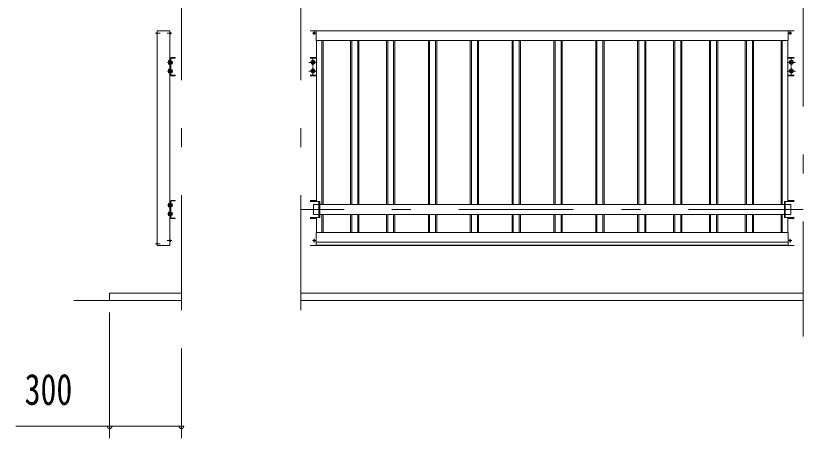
# Model space of a CAD drawing. Units: millimetres, scale not verified. Extents: x -23102 to 23102, y -10142 to 10142.
# Drawn here: x -18583 to -15291, y 1262 to 3026 of the extents above; entities that cross this region are included whole.
import ezdxf
from ezdxf.enums import TextEntityAlignment as Align

# ---------------------------------------------------------------- set-up
doc = ezdxf.new("R2010")
doc.units = ezdxf.units.MM
doc.header["$LTSCALE"] = 40
doc.linetypes.add('USER3', pattern=[24, 12, -5, 2, -5])
for name, color, linetype, lineweight in [('0-2_1-0BOLD', 7, 'Continuous', 18), ('0-3_1-2CENTER', 3, 'USER3', 18), ('0-4_1-4THIN', 4, 'Continuous', 18), ('0-5_1-5DIM', 3, 'Continuous', 18)]:
    doc.layers.add(name, color=color, linetype=linetype, lineweight=lineweight)
doc.styles.add('ＭＳ ゴシック', font='')
doc.styles.get('ＭＳ ゴシック').set_extended_font_data('MS Gothic')

msp = doc.modelspace()

# ---------------------------------------------------------------- linework, layer by layer
at = {"layer": '0-2_1-0BOLD'}
for p, q in [((-17991.33, 2956.67), (-17992.45, 2956.57)), ((-17991.33, 2949.67), (-17992.45, 2949.77)), ((-17991.62, 2949.67), (-17991.33, 2949.67)), ((-17938.33, 2963.17), (-17991.33, 2963.17)), ((-17938.33, 2839.67), (-17938.33, 2963.17)), ((-17938.33, 2956.67), (-17937.21, 2956.57)), ((-17938.33, 2949.67), (-17937.21, 2949.77)), ((-17938.04, 2949.67), (-17938.33, 2949.67)), ((-17352.54, 2963.17), (-15328.82, 2963.17)), ((-17336.35, 2953.38), (-17336.94, 2953.99)), ((-17336.35, 2952.96), (-17336.94, 2952.35)), ((-17335.89, 2953.84), (-17336.5, 2954.43)), ((-17335.89, 2952.51), (-17336.5, 2951.92)), ((-17335.47, 2953.84), (-17334.86, 2954.43)), ((-17335.47, 2952.51), (-17334.86, 2951.92)), ((-17335.02, 2953.38), (-17334.43, 2953.99)), ((-17335.02, 2952.96), (-17334.43, 2952.35)), ((-17327.28, 2923.17), (-17327.28, 2963.17)), ((-15354.07, 2923.17), (-15354.07, 2963.17)), ((-15346.34, 2953.38), (-15346.93, 2953.99)), ((-15346.34, 2952.96), (-15346.93, 2952.35)), ((-15345.88, 2953.84), (-15346.49, 2954.43)), ((-15345.88, 2952.51), (-15346.49, 2951.92)), ((-15345.46, 2953.84), (-15344.85, 2954.43)), ((-15345.46, 2952.51), (-15344.85, 2951.92)), ((-15345.01, 2953.38), (-15344.42, 2953.99)), ((-15345.01, 2952.96), (-15344.42, 2952.35)), ((-17327.29, 2923.17), (-15354.07, 2923.17)), ((-17325.68, 2923.17), (-17325.68, 2250.17)), ((-15355.67, 2923.17), (-15355.67, 2250.17)), ((-17943.93, 2837.47), (-17943.24, 2838.68)), ((-17943.93, 2824.87), (-17943.93, 2837.47)), ((-17943.24, 2838.68), (-17938.43, 2838.68)), ((-17943.24, 2834.92), (-17938.43, 2834.92)), ((-17938.43, 2839.67), (-17936.83, 2839.67)), ((-17938.43, 2822.67), (-17938.43, 2839.67)), ((-17936.83, 2847.17), (-17936.83, 2779.17)), ((-17934.53, 2847.17), (-17934.53, 2779.17)), ((-17929.44, 2836.95), (-17932.93, 2836.95)), ((-17929.44, 2834.06), (-17932.93, 2834.06)), ((-17932.83, 2851.17), (-17916.83, 2851.17)), ((-17932.83, 2848.87), (-17916.83, 2848.87)), ((-17928.93, 2836.07), (-17929.44, 2836.95)), ((-17928.93, 2826.27), (-17928.93, 2836.07)), ((-17916.83, 2848.87), (-17916.83, 2851.17)), ((-17352.53, 2851.17), (-17325.68, 2851.17)), ((-17352.53, 2848.87), (-17325.68, 2848.87)), ((-17340.68, 2838.68), (-17347.18, 2834.92)), ((-17347.18, 2834.92), (-17347.18, 2827.42)), ((-17334.18, 2834.92), (-17340.68, 2838.68)), ((-15328.82, 2851.17), (-15355.67, 2851.17)), ((-15328.82, 2848.87), (-15355.67, 2848.87)), ((-15347.17, 2834.92), (-15340.67, 2838.68)), ((-15340.67, 2838.68), (-15334.17, 2834.92)), ((-15334.17, 2834.92), (-15334.17, 2827.42)), ((-17943.93, 2824.87), (-17943.24, 2823.67)), ((-17943.93, 2801.47), (-17943.24, 2802.68)), ((-17943.93, 2788.87), (-17943.93, 2801.47)), ((-17943.24, 2827.42), (-17938.43, 2827.42)), ((-17943.24, 2823.67), (-17938.43, 2823.67)), ((-17943.24, 2802.68), (-17938.43, 2802.68)), ((-17943.24, 2798.92), (-17938.43, 2798.92)), ((-17938.43, 2822.67), (-17936.83, 2822.67)), ((-17938.43, 2803.67), (-17936.83, 2803.67)), ((-17938.43, 2786.67), (-17938.43, 2803.67)), ((-17938.33, 2803.67), (-17938.33, 2822.67)), ((-17932.93, 2824.92), (-17934.53, 2824.92)), ((-17932.93, 2801.42), (-17934.53, 2801.42)), ((-17929.44, 2828.29), (-17932.93, 2828.29)), ((-17928.93, 2800.07), (-17928.93, 2790.27)), ((-17340.68, 2802.68), (-17347.18, 2798.92)), ((-17347.18, 2798.92), (-17347.18, 2791.42)), ((-17334.18, 2798.92), (-17340.68, 2802.68)), ((-15347.17, 2798.92), (-15340.67, 2802.68)), ((-15340.67, 2802.68), (-15334.17, 2798.92)), ((-15334.17, 2798.92), (-15334.17, 2791.42)), ((-17943.93, 2788.87), (-17943.24, 2787.67)), ((-17943.24, 2791.42), (-17938.43, 2791.42)), ((-17943.24, 2787.67), (-17938.43, 2787.67)), ((-17938.43, 2786.67), (-17936.83, 2786.67)), ((-17938.33, 2067.17), (-17938.33, 2786.67)), ((-17929.44, 2798.06), (-17932.93, 2798.06)), ((-17929.44, 2792.28), (-17932.93, 2792.28)), ((-17929.44, 2789.4), (-17932.93, 2789.4)), ((-17932.83, 2777.47), (-17916.83, 2777.47)), ((-17932.83, 2775.17), (-17916.83, 2775.17)), ((-17928.93, 2790.27), (-17929.44, 2789.4)), ((-17916.83, 2775.17), (-17916.83, 2777.47)), ((-17352.53, 2777.47), (-17325.68, 2777.47)), ((-17352.53, 2775.17), (-17325.68, 2775.17)), ((-15328.82, 2777.47), (-15355.67, 2777.47)), ((-15328.82, 2775.17), (-15355.67, 2775.17)), ((-17943.93, 2241.47), (-17943.24, 2242.68)), ((-17943.93, 2228.87), (-17943.93, 2241.47)), ((-17943.24, 2242.68), (-17938.43, 2242.68)), ((-17943.24, 2238.92), (-17938.43, 2238.92)), ((-17938.43, 2243.67), (-17936.83, 2243.67)), ((-17938.43, 2226.67), (-17938.43, 2243.67)), ((-17936.83, 2251.17), (-17936.83, 2183.17)), ((-17934.53, 2251.17), (-17934.53, 2183.17)), ((-17929.44, 2240.95), (-17932.93, 2240.95)), ((-17932.83, 2255.17), (-17916.83, 2255.17)), ((-17932.83, 2252.87), (-17916.83, 2252.87)), ((-17928.93, 2240.07), (-17929.44, 2240.95)), ((-17928.93, 2230.27), (-17928.93, 2240.07)), ((-17916.83, 2252.87), (-17916.83, 2255.17)), ((-17352.53, 2255.17), (-17325.68, 2255.17)), ((-17352.53, 2252.87), (-17325.68, 2252.87)), ((-17315.72, 2184.17), (-17315.72, 2250.17)), ((-15365.63, 2184.17), (-15365.63, 2250.17)), ((-15328.83, 2255.17), (-15355.68, 2255.17)), ((-15328.83, 2252.87), (-15355.68, 2252.87)), ((-17943.93, 2228.87), (-17943.24, 2227.67)), ((-17943.93, 2205.47), (-17943.24, 2206.68)), ((-17943.24, 2231.42), (-17938.43, 2231.42)), ((-17943.24, 2227.67), (-17938.43, 2227.67)), ((-17943.24, 2206.68), (-17938.43, 2206.68)), ((-17938.43, 2226.67), (-17936.83, 2226.67)), ((-17938.43, 2207.67), (-17936.83, 2207.67)), ((-17938.43, 2190.67), (-17938.43, 2207.67)), ((-17932.93, 2228.92), (-17934.53, 2228.92)), ((-17929.44, 2238.06), (-17932.93, 2238.06)), ((-17929.44, 2232.29), (-17932.93, 2232.29)), ((-17338.17, 2195.82), (-17338.17, 2238.52)), ((-17338.17, 2238.52), (-17315.72, 2238.52)), ((-15368.83, 2238.52), (-17312.53, 2238.52)), ((-15343.18, 2238.52), (-15365.63, 2238.52)), ((-15343.18, 2195.82), (-15343.18, 2238.52)), ((-17943.93, 2192.87), (-17943.93, 2205.47)), ((-17943.93, 2192.87), (-17943.24, 2191.67)), ((-17943.24, 2202.92), (-17938.43, 2202.92)), ((-17943.24, 2195.42), (-17938.43, 2195.42)), ((-17943.24, 2191.67), (-17938.43, 2191.67)), ((-17938.43, 2190.67), (-17936.83, 2190.67)), ((-17932.93, 2205.42), (-17934.53, 2205.42)), ((-17929.44, 2202.06), (-17932.93, 2202.06)), ((-17929.44, 2196.28), (-17932.93, 2196.28)), ((-17929.44, 2193.4), (-17932.93, 2193.4)), ((-17932.83, 2181.47), (-17916.83, 2181.47)), ((-17932.83, 2179.17), (-17916.83, 2179.17)), ((-17928.93, 2194.27), (-17929.44, 2193.4)), ((-17928.93, 2204.07), (-17928.93, 2194.27)), ((-17916.83, 2179.17), (-17916.83, 2181.47)), ((-17352.53, 2181.47), (-17325.68, 2181.47)), ((-17352.53, 2179.17), (-17325.68, 2179.17)), ((-17315.72, 2195.82), (-17338.17, 2195.82)), ((-17325.68, 2184.17), (-17325.68, 2120.57)), ((-17312.53, 2195.82), (-15368.83, 2195.82)), ((-15365.63, 2195.82), (-15343.18, 2195.82)), ((-15328.83, 2181.47), (-15355.68, 2181.47)), ((-15328.83, 2179.17), (-15355.68, 2179.17)), ((-15355.67, 2184.17), (-15355.67, 2120.57)), ((-15354.07, 2120.57), (-17327.29, 2120.57)), ((-17327.28, 2120.57), (-17327.28, 2067.17)), ((-15354.07, 2120.57), (-15354.07, 2067.17)), ((-17991.33, 2077.67), (-17992.45, 2077.57)), ((-17938.33, 2090.67), (-17937.21, 2090.57)), ((-17938.33, 2083.67), (-17937.21, 2083.77)), ((-17938.04, 2083.67), (-17938.33, 2083.67)), ((-17336.35, 2087.38), (-17336.94, 2087.99)), ((-17336.35, 2086.96), (-17336.94, 2086.35)), ((-17335.89, 2087.84), (-17336.5, 2088.43)), ((-17335.89, 2086.51), (-17336.5, 2085.92)), ((-17335.47, 2087.84), (-17334.86, 2088.43)), ((-17335.47, 2086.51), (-17334.86, 2085.92)), ((-17335.02, 2087.38), (-17334.43, 2087.99)), ((-17335.02, 2086.96), (-17334.43, 2086.35)), ((-17327.29, 2080.57), (-15354.07, 2080.57)), ((-15346.34, 2087.38), (-15346.93, 2087.99)), ((-15346.34, 2086.96), (-15346.93, 2086.35)), ((-15345.88, 2087.84), (-15346.49, 2088.43)), ((-15345.88, 2086.51), (-15346.49, 2085.92)), ((-15345.46, 2087.84), (-15344.85, 2088.43)), ((-15345.46, 2086.51), (-15344.85, 2085.92)), ((-15345.01, 2087.38), (-15344.42, 2087.99)), ((-15345.01, 2086.96), (-15344.42, 2086.35)), ((-17991.33, 2070.67), (-17992.45, 2070.77)), ((-17991.62, 2070.67), (-17991.33, 2070.67)), ((-17352.54, 2067.17), (-15328.82, 2067.17)), ((-17327.29, 2068.77), (-15354.07, 2068.77)), ((-18190.69, 1867.17), (-18190.69, 1837.17)), ((-17890.69, 1867.17), (-18190.69, 1867.17)), ((-15290.69, 1867.17), (-17390.69, 1867.17)), ((-18340.69, 1837.17), (-17890.69, 1837.17)), ((-17390.69, 1837.17), (-15290.69, 1837.17))]:
    msp.add_line(p, q, dxfattribs=at)
for points in [[(-17991.33, 2963.17), (-17991.33, 2067.17), (-17938.33, 2067.17)], [(-17932.93, 2824.92), (-17932.93, 2837.42), (-17934.53, 2837.42)], [(-17334.18, 2834.92), (-17334.18, 2827.42), (-17340.68, 2823.67), (-17347.18, 2827.42)], [(-15347.17, 2834.92), (-15347.17, 2827.42), (-15340.67, 2823.67), (-15334.17, 2827.42)], [(-17932.93, 2801.42), (-17932.93, 2788.92), (-17934.53, 2788.92)], [(-17928.93, 2826.27), (-17929.44, 2825.4), (-17932.93, 2825.4)], [(-17928.93, 2800.07), (-17929.44, 2800.95), (-17932.93, 2800.95)], [(-17334.18, 2798.92), (-17334.18, 2791.42), (-17340.68, 2787.67), (-17347.18, 2791.42)], [(-15347.17, 2798.92), (-15347.17, 2791.42), (-15340.67, 2787.67), (-15334.17, 2791.42)], [(-17932.93, 2228.92), (-17932.93, 2241.42), (-17934.53, 2241.42)], [(-17352.52, 2250.17), (-17312.52, 2250.17), (-17312.52, 2184.17), (-17352.52, 2184.17)], [(-15328.83, 2250.17), (-15368.83, 2250.17), (-15368.83, 2184.17), (-15328.83, 2184.17)], [(-17928.93, 2230.27), (-17929.44, 2229.4), (-17932.93, 2229.4)], [(-17932.93, 2205.42), (-17932.93, 2192.92), (-17934.53, 2192.92)], [(-17928.93, 2204.07), (-17929.44, 2204.95), (-17932.93, 2204.95)]]:
    msp.add_lwpolyline(points, dxfattribs=at)
for centre, radius in [((-17335.68, 2953.17), 3.54), ((-15345.67, 2953.17), 3.54), ((-17340.68, 2831.17), 8.5), ((-17340.68, 2831.17), 6.3), ((-15340.67, 2831.17), 8.5), ((-15340.67, 2831.17), 6.3), ((-17340.68, 2795.17), 8.5), ((-17340.68, 2795.17), 6.3), ((-15340.67, 2795.17), 8.5), ((-15340.67, 2795.17), 6.3), ((-17335.68, 2087.17), 3.54), ((-15345.67, 2087.17), 3.54)]:
    msp.add_circle(centre, radius, dxfattribs=at)
for centre, radius, start, end in [((-17984.93, 2953.17), 9, 164.11915, 195.88085), ((-17992.34, 2955.28), 1.3, 95, 164.11915), ((-17992.34, 2951.07), 1.3, 195.88085, 265), ((-17937.33, 2955.28), 1.3, 15.88085, 85), ((-17937.33, 2951.07), 1.3, 275, 344.11915), ((-17944.73, 2953.17), 9, 344.11915, 15.88085), ((-17335.68, 2953.17), 1.5, 123.11206, 146.88794), ((-17335.68, 2953.17), 1.5, 213.11206, 236.88794), ((-17336.56, 2953.17), 0.3, 315.99959, 44.00041), ((-17335.68, 2954.05), 0.3, 225.99959, 314.00041), ((-17335.68, 2952.29), 0.3, 45.99959, 134.00041), ((-17334.8, 2953.17), 0.3, 135.99959, 224.00041), ((-17335.68, 2953.17), 1.5, 33.11206, 56.88794), ((-17335.68, 2953.17), 1.5, 303.11206, 326.88794), ((-15345.67, 2953.17), 1.5, 123.11206, 146.88794), ((-15345.67, 2953.17), 1.5, 213.11206, 236.88794), ((-15346.55, 2953.17), 0.3, 315.99959, 44.00041), ((-15345.67, 2954.05), 0.3, 225.99959, 314.00041), ((-15345.67, 2952.29), 0.3, 45.99959, 134.00041), ((-15344.79, 2953.17), 0.3, 135.99959, 224.00041), ((-15345.67, 2953.17), 1.5, 33.11206, 56.88794), ((-15345.67, 2953.17), 1.5, 303.11206, 326.88794), ((-17941.06, 2836.8), 2.88, 180, 220.72682), ((-17933.47, 2831.17), 10.46, 158.97459, 201.02541), ((-17932.83, 2847.17), 4, 90, 180), ((-17932.83, 2847.17), 1.7, 90, 180), ((-17931.25, 2835.5), 2.32, 321.45376, 0), ((-17937.44, 2831.17), 8.51, 340.16867, 19.82911), ((-17941.06, 2825.54), 2.88, 139.27318, 180), ((-17941.06, 2800.8), 2.88, 180, 220.72682), ((-17933.47, 2795.17), 10.46, 158.97459, 201.02541), ((-17931.25, 2826.84), 2.32, 0, 38.53143), ((-17931.25, 2799.5), 2.32, 321.46857, 0), ((-17941.06, 2789.54), 2.88, 139.27318, 180), ((-17932.83, 2779.17), 4, 180, 270), ((-17932.83, 2779.17), 1.7, 180, 270), ((-17931.25, 2790.84), 2.32, 0, 38.54623), ((-17937.44, 2795.17), 8.51, 340.17089, 19.83133), ((-17941.06, 2240.8), 2.88, 180, 220.72682), ((-17933.47, 2235.17), 10.46, 158.97459, 201.02541), ((-17932.83, 2251.17), 4, 90, 180), ((-17932.83, 2251.17), 1.7, 90, 180), ((-17931.25, 2239.5), 2.32, 321.45376, 0), ((-17941.06, 2229.54), 2.88, 139.27318, 180), ((-17931.25, 2230.84), 2.32, 0, 38.53143), ((-17937.44, 2235.17), 8.51, 340.16867, 19.82911), ((-17941.06, 2204.8), 2.88, 180, 220.72682), ((-17941.06, 2193.54), 2.88, 139.27318, 180), ((-17933.47, 2199.17), 10.46, 158.97459, 201.02541), ((-17932.83, 2183.17), 4, 180, 270), ((-17932.83, 2183.17), 1.7, 180, 270), ((-17931.25, 2203.5), 2.32, 321.46857, 0), ((-17931.25, 2194.84), 2.32, 0, 38.54623), ((-17937.44, 2199.17), 8.51, 340.17089, 19.83133), ((-17984.93, 2074.17), 9, 164.11915, 195.88085), ((-17992.34, 2076.28), 1.3, 95, 164.11915), ((-17937.33, 2089.28), 1.3, 15.88085, 85), ((-17937.33, 2085.07), 1.3, 275, 344.11915), ((-17944.73, 2087.17), 9, 344.11915, 15.88085), ((-17335.68, 2087.17), 1.5, 123.11206, 146.88794), ((-17335.68, 2087.17), 1.5, 213.11206, 236.88794), ((-17336.56, 2087.17), 0.3, 315.99959, 44.00041), ((-17335.68, 2088.05), 0.3, 225.99959, 314.00041), ((-17335.68, 2086.29), 0.3, 45.99959, 134.00041), ((-17334.8, 2087.17), 0.3, 135.99959, 224.00041), ((-17335.68, 2087.17), 1.5, 33.11206, 56.88794), ((-17335.68, 2087.17), 1.5, 303.11206, 326.88794), ((-15345.67, 2087.17), 1.5, 123.11206, 146.88794), ((-15345.67, 2087.17), 1.5, 213.11206, 236.88794), ((-15346.55, 2087.17), 0.3, 315.99959, 44.00041), ((-15345.67, 2088.05), 0.3, 225.99959, 314.00041), ((-15345.67, 2086.29), 0.3, 45.99959, 134.00041), ((-15344.79, 2087.17), 0.3, 135.99959, 224.00041), ((-15345.67, 2087.17), 1.5, 33.11206, 56.88794), ((-15345.67, 2087.17), 1.5, 303.11206, 326.88794), ((-17992.34, 2072.07), 1.3, 195.88085, 265)]:
    msp.add_arc(centre, radius, start, end, dxfattribs=at)
at = {"layer": '0-3_1-2CENTER'}
for p, q in [((-17890.69, 4197.37), (-17890.69, 1687.17)), ((-17390.69, 4197.37), (-17390.69, 1687.17)), ((-15290.69, 1687.17), (-15290.69, 4197.37)), ((-17998.93, 2953.17), (-17979.33, 2953.17)), ((-17930.73, 2953.17), (-17950.33, 2953.17)), ((-17328.6, 2953.17), (-17342.76, 2953.17)), ((-17335.68, 2960.25), (-17335.68, 2946.09)), ((-15352.75, 2953.17), (-15338.59, 2953.17)), ((-15345.67, 2960.25), (-15345.67, 2946.09)), ((-17340.68, 2848.17), (-17340.68, 2814.17)), ((-15340.67, 2848.17), (-15340.67, 2814.17)), ((-17926.68, 2831.17), (-17948.84, 2831.17)), ((-17357.68, 2831.17), (-17323.68, 2831.17)), ((-17340.68, 2812.17), (-17340.68, 2778.17)), ((-15323.67, 2831.17), (-15357.67, 2831.17)), ((-15340.67, 2812.17), (-15340.67, 2778.17)), ((-17926.68, 2795.17), (-17948.84, 2795.17)), ((-17357.68, 2795.17), (-17323.68, 2795.17)), ((-15323.67, 2795.17), (-15357.67, 2795.17)), ((-17926.68, 2235.17), (-17948.84, 2235.17)), ((-15290.69, 2217.17), (-17390.68, 2217.17)), ((-17926.68, 2199.17), (-17948.84, 2199.17)), ((-17930.73, 2087.17), (-17950.33, 2087.17)), ((-17328.6, 2087.17), (-17342.76, 2087.17)), ((-17335.68, 2094.25), (-17335.68, 2080.09)), ((-15352.75, 2087.17), (-15338.59, 2087.17)), ((-15345.67, 2094.25), (-15345.67, 2080.09)), ((-17998.93, 2074.17), (-17979.33, 2074.17))]:
    msp.add_line(p, q, dxfattribs=at)
at = {"layer": '0-4_1-4THIN'}
for p, q in [((-17303.18, 2923.17), (-17303.18, 2238.52)), ((-17298.18, 2923.17), (-17298.18, 2238.52)), ((-17183.18, 2923.17), (-17183.18, 2238.52)), ((-17178.18, 2923.17), (-17178.18, 2238.52)), ((-17153.18, 2923.17), (-17153.18, 2238.52)), ((-17148.18, 2923.17), (-17148.18, 2238.52)), ((-17033.18, 2923.17), (-17033.18, 2238.52)), ((-17028.18, 2923.17), (-17028.18, 2238.52)), ((-17003.18, 2923.17), (-17003.18, 2238.52)), ((-16998.18, 2923.17), (-16998.18, 2238.52)), ((-16858.18, 2923.17), (-16858.18, 2238.52)), ((-16853.18, 2923.17), (-16853.18, 2238.52)), ((-16828.18, 2923.17), (-16828.18, 2238.52)), ((-16823.18, 2923.17), (-16823.18, 2238.52)), ((-16683.18, 2923.17), (-16683.18, 2238.52)), ((-16678.18, 2923.17), (-16678.18, 2238.52)), ((-16653.18, 2923.17), (-16653.18, 2238.52)), ((-16648.18, 2923.17), (-16648.18, 2238.52)), ((-16508.18, 2923.17), (-16508.18, 2238.52)), ((-16503.18, 2923.17), (-16503.18, 2238.52)), ((-16478.18, 2923.17), (-16478.18, 2238.52)), ((-16473.18, 2923.17), (-16473.18, 2238.52)), ((-16333.18, 2923.17), (-16333.18, 2238.52)), ((-16328.18, 2923.17), (-16328.18, 2238.52)), ((-16303.18, 2923.17), (-16303.18, 2238.52)), ((-16298.18, 2923.17), (-16298.18, 2238.52)), ((-16158.18, 2923.17), (-16158.18, 2238.52)), ((-16153.18, 2923.17), (-16153.18, 2238.52)), ((-16128.18, 2923.17), (-16128.18, 2238.52)), ((-16123.18, 2923.17), (-16123.18, 2238.52)), ((-15983.18, 2923.17), (-15983.18, 2238.52)), ((-15978.18, 2923.17), (-15978.18, 2238.52)), ((-15953.18, 2923.17), (-15953.18, 2238.52)), ((-15948.18, 2923.17), (-15948.18, 2238.52)), ((-15833.18, 2923.17), (-15833.18, 2238.52)), ((-15828.18, 2923.17), (-15828.18, 2238.52)), ((-15803.18, 2923.17), (-15803.18, 2238.52)), ((-15798.18, 2923.17), (-15798.18, 2238.52)), ((-15683.18, 2923.17), (-15683.18, 2238.52)), ((-15678.18, 2923.17), (-15678.18, 2238.52)), ((-15653.18, 2923.17), (-15653.18, 2238.52)), ((-15648.18, 2923.17), (-15648.18, 2238.52)), ((-15533.18, 2923.17), (-15533.18, 2238.52)), ((-15528.18, 2923.17), (-15528.18, 2238.52)), ((-15503.18, 2923.17), (-15503.18, 2238.52)), ((-15498.18, 2923.17), (-15498.18, 2238.52)), ((-15383.18, 2923.17), (-15383.18, 2238.52)), ((-15383.17, 2923.17), (-15383.17, 2238.52)), ((-15378.18, 2923.17), (-15378.18, 2238.52)), ((-15378.17, 2923.17), (-15378.17, 2238.52)), ((-17303.18, 2195.82), (-17303.18, 2120.57)), ((-17298.18, 2195.82), (-17298.18, 2120.57)), ((-17183.18, 2195.82), (-17183.18, 2120.57)), ((-17178.18, 2195.82), (-17178.18, 2120.57)), ((-17153.18, 2195.82), (-17153.18, 2120.57)), ((-17148.18, 2195.82), (-17148.18, 2120.57)), ((-17033.18, 2195.82), (-17033.18, 2120.57)), ((-17028.18, 2195.82), (-17028.18, 2120.57)), ((-17003.18, 2195.82), (-17003.18, 2120.57)), ((-16998.18, 2195.82), (-16998.18, 2120.57)), ((-16858.18, 2195.82), (-16858.18, 2120.57)), ((-16853.18, 2195.82), (-16853.18, 2120.57)), ((-16828.18, 2195.82), (-16828.18, 2120.57)), ((-16823.18, 2195.82), (-16823.18, 2120.57)), ((-16683.18, 2195.82), (-16683.18, 2120.57)), ((-16678.18, 2195.82), (-16678.18, 2120.57)), ((-16653.18, 2195.82), (-16653.18, 2120.57)), ((-16648.18, 2195.82), (-16648.18, 2120.57)), ((-16508.18, 2195.82), (-16508.18, 2120.57)), ((-16503.18, 2195.82), (-16503.18, 2120.57)), ((-16478.18, 2195.82), (-16478.18, 2120.57)), ((-16473.18, 2195.82), (-16473.18, 2120.57)), ((-16333.18, 2195.82), (-16333.18, 2120.57)), ((-16328.18, 2195.82), (-16328.18, 2120.57)), ((-16303.18, 2195.82), (-16303.18, 2120.57)), ((-16298.18, 2195.82), (-16298.18, 2120.57)), ((-16158.18, 2195.82), (-16158.18, 2120.57)), ((-16153.18, 2195.82), (-16153.18, 2120.57)), ((-16128.18, 2195.82), (-16128.18, 2120.57)), ((-16123.18, 2195.82), (-16123.18, 2120.57)), ((-15983.18, 2195.82), (-15983.18, 2120.57)), ((-15978.18, 2195.82), (-15978.18, 2120.57)), ((-15953.18, 2195.82), (-15953.18, 2120.57)), ((-15948.18, 2195.82), (-15948.18, 2120.57)), ((-15833.18, 2195.82), (-15833.18, 2120.57)), ((-15828.18, 2195.82), (-15828.18, 2120.57)), ((-15803.18, 2195.82), (-15803.18, 2120.57)), ((-15798.18, 2195.82), (-15798.18, 2120.57)), ((-15683.18, 2195.82), (-15683.18, 2120.57)), ((-15678.18, 2195.82), (-15678.18, 2120.57)), ((-15653.18, 2195.82), (-15653.18, 2120.57)), ((-15648.18, 2195.82), (-15648.18, 2120.57)), ((-15533.18, 2195.82), (-15533.18, 2120.57)), ((-15528.18, 2195.82), (-15528.18, 2120.57)), ((-15503.18, 2195.82), (-15503.18, 2120.57)), ((-15498.18, 2195.82), (-15498.18, 2120.57)), ((-15383.18, 2195.82), (-15383.18, 2120.57)), ((-15383.17, 2195.82), (-15383.17, 2120.57)), ((-15378.18, 2195.82), (-15378.18, 2120.57)), ((-15378.17, 2195.82), (-15378.17, 2120.57))]:
    msp.add_line(p, q, dxfattribs=at)
at = {"layer": '0-5_1-5DIM'}
for p, q in [((-18190.69, 1262.17), (-18190.69, 1787.17)), ((-17890.69, 1262.17), (-17890.69, 1637.17)), ((-18190.69, 1312.17), (-18583.19, 1312.17)), ((-18180.69, 1312.17), (-18200.69, 1312.17)), ((-18180.69, 1312.17), (-18200.69, 1312.17)), ((-18190.69, 1312.17), (-17890.69, 1312.17)), ((-17880.69, 1312.17), (-17900.69, 1312.17))]:
    msp.add_line(p, q, dxfattribs=at)
for centre in [(-18190.69, 1312.17), (-18190.69, 1312.17), (-17890.69, 1312.17)]:
    msp.add_arc(centre, 10, 180, 0, dxfattribs=at)

# ---------------------------------------------------------------- texts
at = {"layer": '0-5_1-5DIM', "color": 7, "style": 'ＭＳ ゴシック', "width": 0.75}
msp.add_text('300', height=130.2, dxfattribs=at).set_placement((-18546.04, 1362.17), align=Align.BOTTOM_LEFT)

doc.saveas('drawing.dxf')
